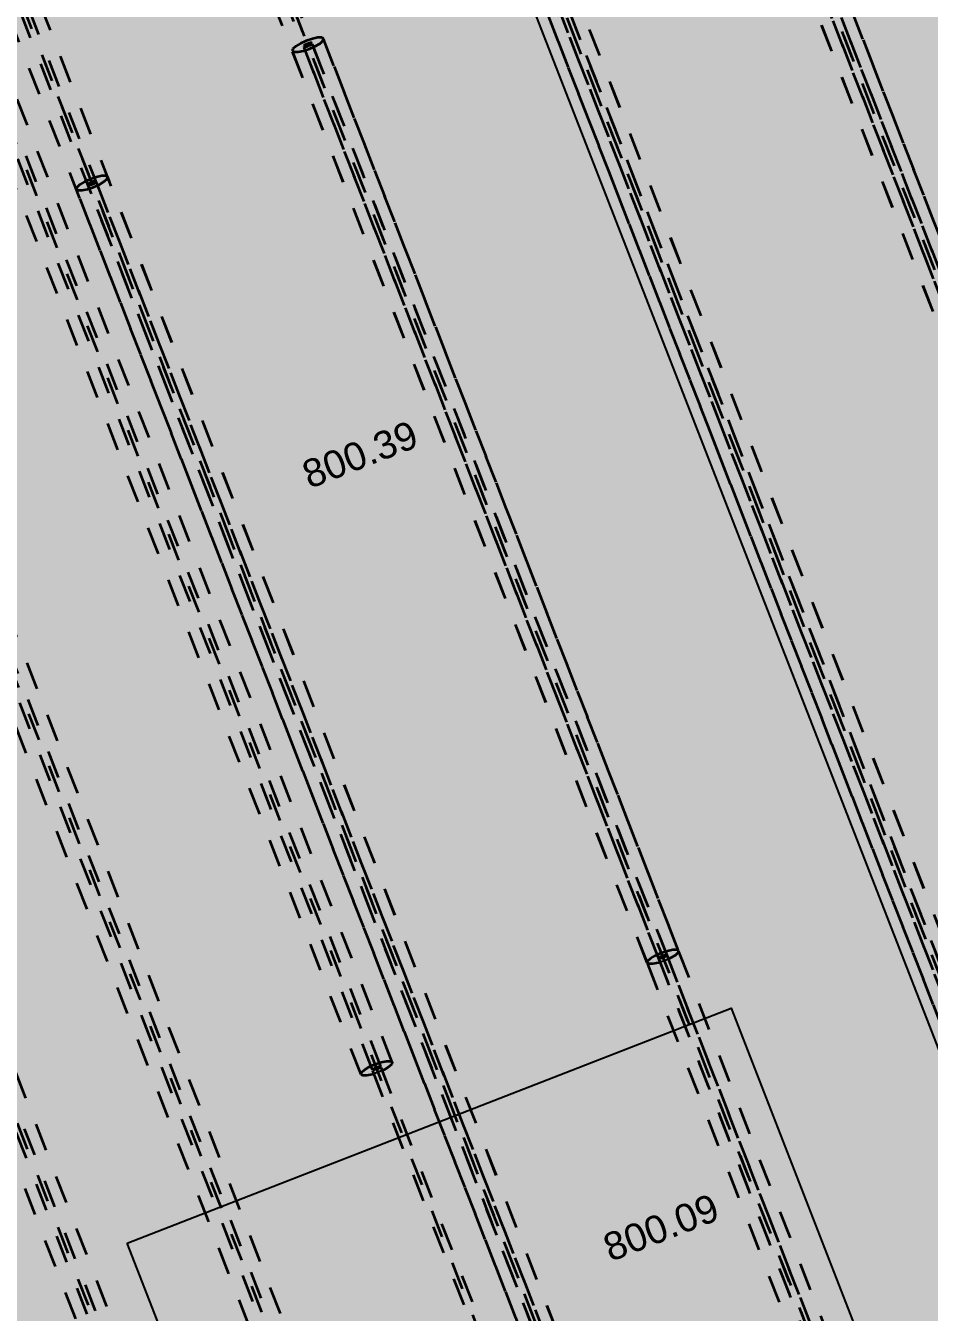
# Model space of a CAD drawing. Header units: metres. Extents: x 2688466 to 2688595, y 1221626 to 1221756.
# Drawn here: x 2688509.558 to 2688512.794, y 1221714.009 to 1221718.615 of the extents above; entities that cross this region are included whole.
import ezdxf

# ---------------------------------------------------------------- set-up
doc = ezdxf.new("R2010")
doc.units = ezdxf.units.M
doc.linetypes.add('AUSGEZOGEN', pattern=[0])
doc.linetypes.add('VERDECKT2_S2', pattern=[0.15, 0.1, -0.05])
for name, color, linetype, lineweight in [('Beton Ansicht', 7, 'AUSGEZOGEN', 35), ('Schnittbeschriftung', 7, 'AUSGEZOGEN', 50), ('Standard', 7, 'AUSGEZOGEN', 13)]:
    doc.layers.add(name, color=color, linetype=linetype, lineweight=lineweight)
doc.styles.add('ARIAL', font='arial.ttf')

msp = doc.modelspace()

# ---------------------------------------------------------------- hatches: boundary and pattern name
at = {"layer": 'Beton Ansicht', "linetype": 'AUSGEZOGEN', "lineweight": 35, "transparency": 33554687}
for points in [[(2688511.8281, 1221715.2804), (2688511.8253, 1221715.2779), (2688512.5166, 1221713.5029), (2688512.5198, 1221713.5042)], [(2688511.8326, 1221715.2831), (2688511.8281, 1221715.2804), (2688512.5198, 1221713.5042), (2688512.5247, 1221713.5061)], [(2688511.8382, 1221715.2856), (2688511.8326, 1221715.2831), (2688512.5247, 1221713.5061), (2688512.5304, 1221713.5083)], [(2688511.844, 1221715.2875), (2688511.8382, 1221715.2856), (2688512.5304, 1221713.5083), (2688512.5361, 1221713.5105)], [(2688511.8492, 1221715.2886), (2688511.844, 1221715.2875), (2688512.5361, 1221713.5105), (2688512.5409, 1221713.5124)], [(2688511.8529, 1221715.2886), (2688511.8492, 1221715.2886), (2688512.5409, 1221713.5124), (2688512.5441, 1221713.5136)], [(2688511.8546, 1221715.2875), (2688511.8529, 1221715.2886), (2688512.5441, 1221713.5136), (2688512.5453, 1221713.5141)], [(2688511.8253, 1221715.2779), (2688511.8248, 1221715.2759), (2688512.5155, 1221713.5025), (2688512.5166, 1221713.5029)], [(2688510.8003, 1221714.8787), (2688510.7998, 1221714.8767), (2688511.4904, 1221713.1033), (2688511.4916, 1221713.1037)], [(2688510.8031, 1221714.8812), (2688510.8003, 1221714.8787), (2688511.4916, 1221713.1037), (2688511.4948, 1221713.105)], [(2688510.8076, 1221714.8839), (2688510.8031, 1221714.8812), (2688511.4948, 1221713.105), (2688511.4997, 1221713.1069)], [(2688510.8132, 1221714.8864), (2688510.8076, 1221714.8839), (2688511.4997, 1221713.1069), (2688511.5054, 1221713.1091)], [(2688510.819, 1221714.8883), (2688510.8132, 1221714.8864), (2688511.5054, 1221713.1091), (2688511.5111, 1221713.1113)], [(2688510.8242, 1221714.8894), (2688510.819, 1221714.8883), (2688511.5111, 1221713.1113), (2688511.5159, 1221713.1132)], [(2688510.8279, 1221714.8894), (2688510.8242, 1221714.8894), (2688511.5159, 1221713.1132), (2688511.5191, 1221713.1144)], [(2688510.8296, 1221714.8884), (2688510.8279, 1221714.8894), (2688511.5191, 1221713.1144), (2688511.5203, 1221713.1149)]]:
    msp.add_hatch(color=5, dxfattribs=at).paths.add_polyline_path(points)
at = {"layer": 'Standard', "linetype": 'AUSGEZOGEN', "lineweight": 13, "transparency": 33554559}
h = msp.add_hatch(color=7, dxfattribs=at)
h.set_gradient(color1=(199, 199, 199), color2=(199, 199, 199), one_color=1)
h.paths.add_polyline_path([(2688524.0481, 1221722.5136), (2688523.0204, 1221725.1523), (2688510.7203, 1221720.3619), (2688513.256, 1221713.851), (2688516.9486, 1221715.2891), (2688517.1695, 1221714.7219), (2688524.6588, 1221717.6386), (2688522.9298, 1221722.0782)], flags=0)
h = msp.add_hatch(color=7, dxfattribs=at)
h.set_gradient(color1=(199, 199, 199), color2=(199, 199, 199), one_color=1)
h.paths.add_polyline_path([(2688509.5044, 1221713.5639), (2688510.1008, 1221713.7961), (2688509.9218, 1221714.2559), (2688512.0836, 1221715.0978), (2688512.6582, 1221713.6225), (2688513.2546, 1221713.8547), (2688510.7203, 1221720.3619), (2688507.3657, 1221719.0555)], flags=0)
h = msp.add_hatch(color=7, dxfattribs=at)
h.set_gradient(color1=(199, 199, 199), color2=(199, 199, 199), one_color=1)
h.paths.add_polyline_path([(2688510.1172, 1221713.7541), (2688510.6266, 1221713.9525), (2688511.0167, 1221712.951), (2688512.6691, 1221713.5945), (2688512.0836, 1221715.0978), (2688509.9218, 1221714.2559)], flags=0)

# ---------------------------------------------------------------- linework, layer by layer
at = {"layer": 'Beton Ansicht', "linetype": 'VERDECKT2_S2', "lineweight": 35, "transparency": 33554687}
for p, q in [((2688513.5723, 1221715.9582), (2688511.4691, 1221721.3586)), ((2688513.4605, 1221715.9146), (2688511.3573, 1221721.3151)), ((2688513.5015, 1221715.9306), (2688511.3983, 1221721.331)), ((2688514.2596, 1221714.0282), (2688511.4075, 1221721.3513)), ((2688513.5313, 1221715.9422), (2688511.4281, 1221721.3426)), ((2688513.5069, 1221713.4813), (2688510.6346, 1221720.8563)), ((2688513.5005, 1221713.663), (2688510.6962, 1221720.8636)), ((2688513.3887, 1221713.6195), (2688510.5844, 1221720.8201)), ((2688513.4297, 1221713.6354), (2688510.6254, 1221720.836)), ((2688513.5043, 1221713.5321), (2688510.6552, 1221720.8476)), ((2688511.8248, 1221715.2759), (2688509.7215, 1221720.6764)), ((2688512.5828, 1221713.3736), (2688509.7308, 1221720.6967)), ((2688511.8546, 1221715.2875), (2688509.7514, 1221720.688)), ((2688511.8956, 1221715.3035), (2688509.7924, 1221720.704)), ((2688511.7838, 1221715.26), (2688509.6805, 1221720.6604)), ((2688510.1392, 1221713.2843), (2688507.3349, 1221720.4849)), ((2688510.0274, 1221713.2407), (2688507.2231, 1221720.4413)), ((2688510.0684, 1221713.2567), (2688507.2641, 1221720.4573)), ((2688510.1456, 1221713.1025), (2688507.2733, 1221720.4776)), ((2688510.0982, 1221713.2683), (2688507.2939, 1221720.4689)), ((2688510.8706, 1221714.9043), (2688508.7673, 1221720.3048)), ((2688510.7588, 1221714.8608), (2688508.6555, 1221720.2612)), ((2688510.7998, 1221714.8767), (2688508.6965, 1221720.2772)), ((2688511.5578, 1221712.9744), (2688508.7058, 1221720.2975)), ((2688510.8296, 1221714.8884), (2688508.7263, 1221720.2888)), ((2688511.8238, 1221713.0084), (2688509.0194, 1221720.209)), ((2688511.7119, 1221712.9648), (2688508.9076, 1221720.1654)), ((2688511.7529, 1221712.9808), (2688508.9486, 1221720.1814)), ((2688511.8302, 1221712.8266), (2688508.9579, 1221720.2017)), ((2688511.7828, 1221712.9924), (2688508.9784, 1221720.193)), ((2688514.4107, 1221713.6409), (2688512.0699, 1221719.6514)), ((2688514.3335, 1221713.7951), (2688512.2303, 1221719.1955)), ((2688514.3633, 1221713.8067), (2688512.2601, 1221719.2071)), ((2688514.2633, 1221714.1848), (2688512.3011, 1221719.2231)), ((2688513.6378, 1221713.1459), (2688511.297, 1221719.1564)), ((2688513.4609, 1221715.9144), (2688512.1893, 1221719.1796)), ((2688512.734, 1221712.9863), (2688510.3932, 1221718.9967)), ((2688513.6054, 1221713.1851), (2688511.4574, 1221718.7005)), ((2688513.6352, 1221713.1967), (2688511.4872, 1221718.7121)), ((2688513.5008, 1221713.6631), (2688511.5282, 1221718.7281)), ((2688513.4256, 1221713.5255), (2688511.4164, 1221718.6846)), ((2688510.5418, 1221718.5517), (2688510.5249, 1221718.5415)), ((2688510.5628, 1221718.5612), (2688510.5418, 1221718.5517)), ((2688510.5669, 1221718.5506), (2688510.5614, 1221718.548)), ((2688510.5846, 1221718.5684), (2688510.5628, 1221718.5612)), ((2688510.5728, 1221718.5525), (2688510.5669, 1221718.5506)), ((2688510.5779, 1221718.5535), (2688510.5728, 1221718.5525)), ((2688510.5816, 1221718.5535), (2688510.5779, 1221718.5535)), ((2688510.5801, 1221718.5481), (2688510.5828, 1221718.5506)), ((2688510.5834, 1221718.5525), (2688510.5816, 1221718.5535)), ((2688510.5828, 1221718.5506), (2688510.5834, 1221718.5525)), ((2688512.7314, 1221713.0371), (2688510.5834, 1221718.5525)), ((2688510.6037, 1221718.5723), (2688510.5846, 1221718.5684)), ((2688510.5951, 1221718.5417), (2688510.612, 1221718.5519)), ((2688510.604, 1221718.5723), (2688510.6037, 1221718.5723)), ((2688510.6179, 1221718.5723), (2688510.604, 1221718.5723)), ((2688510.612, 1221718.5519), (2688510.6223, 1221718.5613)), ((2688510.6239, 1221718.5687), (2688510.6179, 1221718.5723)), ((2688510.6223, 1221718.5613), (2688510.6244, 1221718.5685)), ((2688510.6244, 1221718.5685), (2688510.6239, 1221718.5687)), ((2688512.5866, 1221713.5302), (2688510.6244, 1221718.5685)), ((2688510.5146, 1221718.5321), (2688510.5125, 1221718.5249)), ((2688510.5125, 1221718.5249), (2688510.519, 1221718.521)), ((2688511.7842, 1221715.2597), (2688510.5125, 1221718.5249)), ((2688510.5249, 1221718.5415), (2688510.5146, 1221718.5321)), ((2688510.519, 1221718.521), (2688510.5329, 1221718.5211)), ((2688510.5329, 1221718.5211), (2688510.5523, 1221718.525)), ((2688510.5523, 1221718.525), (2688510.5741, 1221718.5322)), ((2688510.5541, 1221718.5428), (2688510.5535, 1221718.5409)), ((2688510.5535, 1221718.5409), (2688510.5553, 1221718.5399)), ((2688512.6568, 1221713.1404), (2688510.5535, 1221718.5409)), ((2688510.5568, 1221718.5453), (2688510.5541, 1221718.5428)), ((2688510.5553, 1221718.5399), (2688510.559, 1221718.5399)), ((2688510.5614, 1221718.548), (2688510.5568, 1221718.5453)), ((2688510.559, 1221718.5399), (2688510.5641, 1221718.5409)), ((2688510.5641, 1221718.5409), (2688510.57, 1221718.5428)), ((2688510.57, 1221718.5428), (2688510.5755, 1221718.5454)), ((2688510.5741, 1221718.5322), (2688510.5951, 1221718.5417)), ((2688510.5755, 1221718.5454), (2688510.5801, 1221718.5481)), ((2688511.9611, 1221712.4913), (2688509.6203, 1221718.5017)), ((2688509.7518, 1221718.0463), (2688509.7417, 1221718.0371)), ((2688509.752, 1221718.0465), (2688509.7518, 1221718.0463)), ((2688509.7687, 1221718.0566), (2688509.752, 1221718.0465)), ((2688509.7689, 1221718.0567), (2688509.7687, 1221718.0566)), ((2688509.7899, 1221718.0662), (2688509.7689, 1221718.0567)), ((2688509.7812, 1221718.0478), (2688509.7806, 1221718.0459)), ((2688509.7806, 1221718.0459), (2688509.7823, 1221718.0449)), ((2688511.8839, 1221712.6454), (2688509.7806, 1221718.0459)), ((2688509.7839, 1221718.0503), (2688509.7812, 1221718.0478)), ((2688509.7823, 1221718.0449), (2688509.7861, 1221718.0449)), ((2688509.7885, 1221718.053), (2688509.7839, 1221718.0503)), ((2688509.7861, 1221718.0449), (2688509.7912, 1221718.0459)), ((2688509.794, 1221718.0556), (2688509.7885, 1221718.053)), ((2688509.8114, 1221718.0733), (2688509.7899, 1221718.0662)), ((2688509.7912, 1221718.0459), (2688509.797, 1221718.0478)), ((2688509.7999, 1221718.0575), (2688509.794, 1221718.0556)), ((2688509.797, 1221718.0478), (2688509.8026, 1221718.0504)), ((2688509.805, 1221718.0585), (2688509.7999, 1221718.0575)), ((2688509.8012, 1221718.0372), (2688509.8221, 1221718.0467)), ((2688509.8026, 1221718.0504), (2688509.8072, 1221718.0531)), ((2688509.8087, 1221718.0585), (2688509.805, 1221718.0585)), ((2688509.8072, 1221718.0531), (2688509.8099, 1221718.0556)), ((2688509.8105, 1221718.0575), (2688509.8087, 1221718.0585)), ((2688509.8099, 1221718.0556), (2688509.8105, 1221718.0575)), ((2688511.9585, 1221712.5421), (2688509.8105, 1221718.0575)), ((2688509.8117, 1221718.0734), (2688509.8114, 1221718.0733)), ((2688509.8311, 1221718.0773), (2688509.8117, 1221718.0734)), ((2688509.8221, 1221718.0467), (2688509.8391, 1221718.0569)), ((2688509.8447, 1221718.0774), (2688509.8311, 1221718.0773)), ((2688509.8391, 1221718.0569), (2688509.8494, 1221718.0663)), ((2688509.845, 1221718.0774), (2688509.8447, 1221718.0774)), ((2688509.851, 1221718.0737), (2688509.845, 1221718.0774)), ((2688509.8494, 1221718.0663), (2688509.8515, 1221718.0735)), ((2688509.8515, 1221718.0735), (2688509.851, 1221718.0737)), ((2688511.824, 1221713.0085), (2688509.8515, 1221718.0735)), ((2688509.7416, 1221718.0366), (2688509.7396, 1221718.0299)), ((2688509.7396, 1221718.0299), (2688509.746, 1221718.026)), ((2688511.7489, 1221712.8708), (2688509.7396, 1221718.0299)), ((2688509.7417, 1221718.0371), (2688509.7416, 1221718.0366)), ((2688509.746, 1221718.026), (2688509.76, 1221718.0261)), ((2688509.76, 1221718.0261), (2688509.7794, 1221718.03)), ((2688509.7794, 1221718.03), (2688509.8012, 1221718.0372)), ((2688511.0573, 1221712.3316), (2688508.8861, 1221717.9065)), ((2688511.0509, 1221712.5134), (2688508.9476, 1221717.9138)), ((2688510.939, 1221712.4698), (2688508.8358, 1221717.8703)), ((2688511.0248, 1221712.3708), (2688508.8768, 1221717.8862)), ((2688511.0546, 1221712.3824), (2688508.9066, 1221717.8979)), ((2688512.5453, 1221713.5141), (2688511.8546, 1221715.2875)), ((2688512.4747, 1221713.4866), (2688511.7842, 1221715.2597)), ((2688512.5155, 1221713.5025), (2688511.8248, 1221715.2759)), ((2688511.4904, 1221713.1033), (2688510.7998, 1221714.8767)), ((2688511.5203, 1221713.1149), (2688510.8296, 1221714.8884))]:
    msp.add_line(p, q, dxfattribs=at)
at = {"layer": 'Beton Ansicht', "linetype": 'AUSGEZOGEN', "lineweight": 35, "transparency": 33554687}
for p, q in [((2688511.7962, 1221715.2766), (2688511.8131, 1221715.2868)), ((2688511.8131, 1221715.2868), (2688511.834, 1221715.2962)), ((2688511.8253, 1221715.2779), (2688511.8281, 1221715.2804)), ((2688511.8281, 1221715.2804), (2688511.8326, 1221715.2831)), ((2688511.8326, 1221715.2831), (2688511.8382, 1221715.2856)), ((2688511.834, 1221715.2962), (2688511.8559, 1221715.3034)), ((2688511.8382, 1221715.2856), (2688511.844, 1221715.2875)), ((2688511.844, 1221715.2875), (2688511.8492, 1221715.2886)), ((2688511.8492, 1221715.2886), (2688511.8529, 1221715.2886)), ((2688511.8529, 1221715.2886), (2688511.8546, 1221715.2875)), ((2688511.8559, 1221715.3034), (2688511.8752, 1221715.3074)), ((2688511.8832, 1221715.2869), (2688511.8663, 1221715.2767)), ((2688511.8752, 1221715.3074), (2688511.8892, 1221715.3074)), ((2688511.8935, 1221715.2963), (2688511.8832, 1221715.2869)), ((2688511.8892, 1221715.3074), (2688511.8956, 1221715.3035)), ((2688511.8956, 1221715.3035), (2688511.8935, 1221715.2963)), ((2688511.7838, 1221715.26), (2688511.7859, 1221715.2672)), ((2688511.7902, 1221715.2561), (2688511.7838, 1221715.26)), ((2688511.7859, 1221715.2672), (2688511.7962, 1221715.2766)), ((2688511.8041, 1221715.2561), (2688511.7902, 1221715.2561)), ((2688511.8235, 1221715.26), (2688511.8041, 1221715.2561)), ((2688511.8301, 1221715.2622), (2688511.8235, 1221715.26)), ((2688511.8248, 1221715.2759), (2688511.8253, 1221715.2779)), ((2688511.8663, 1221715.2767), (2688511.8599, 1221715.2738)), ((2688510.7588, 1221714.8608), (2688510.7609, 1221714.868)), ((2688510.7609, 1221714.868), (2688510.7712, 1221714.8774)), ((2688510.7712, 1221714.8774), (2688510.7881, 1221714.8876)), ((2688510.7881, 1221714.8876), (2688510.809, 1221714.897)), ((2688510.7998, 1221714.8767), (2688510.8003, 1221714.8787)), ((2688510.8003, 1221714.8787), (2688510.8031, 1221714.8812)), ((2688510.8031, 1221714.8812), (2688510.8076, 1221714.8839)), ((2688510.8076, 1221714.8839), (2688510.8132, 1221714.8864)), ((2688510.809, 1221714.897), (2688510.8309, 1221714.9042)), ((2688510.8132, 1221714.8864), (2688510.819, 1221714.8883)), ((2688510.819, 1221714.8883), (2688510.8242, 1221714.8894)), ((2688510.8242, 1221714.8894), (2688510.8279, 1221714.8894)), ((2688510.8279, 1221714.8894), (2688510.8296, 1221714.8884)), ((2688510.8309, 1221714.9042), (2688510.8502, 1221714.9082)), ((2688510.8413, 1221714.8775), (2688510.8349, 1221714.8746)), ((2688510.8582, 1221714.8877), (2688510.8413, 1221714.8775)), ((2688510.8502, 1221714.9082), (2688510.8642, 1221714.9082)), ((2688510.8685, 1221714.8971), (2688510.8582, 1221714.8877)), ((2688510.8642, 1221714.9082), (2688510.8706, 1221714.9043)), ((2688510.8706, 1221714.9043), (2688510.8685, 1221714.8971)), ((2688510.7652, 1221714.8569), (2688510.7588, 1221714.8608)), ((2688510.7791, 1221714.8569), (2688510.7652, 1221714.8569)), ((2688510.7985, 1221714.8608), (2688510.7791, 1221714.8569)), ((2688510.8051, 1221714.863), (2688510.7985, 1221714.8608))]:
    msp.add_line(p, q, dxfattribs=at)
at = {"layer": 'Beton Ansicht', "linetype": 'VERDECKT2_S2', "lineweight": 25, "transparency": 33554687}
for p, q in [((2688511.8468, 1221715.2804), (2688511.8412, 1221715.2779)), ((2688511.8513, 1221715.2831), (2688511.8468, 1221715.2804)), ((2688511.854, 1221715.2856), (2688511.8513, 1221715.2831)), ((2688511.8546, 1221715.2875), (2688511.854, 1221715.2856)), ((2688511.8265, 1221715.2749), (2688511.8248, 1221715.2759)), ((2688511.8302, 1221715.2749), (2688511.8265, 1221715.2749)), ((2688511.8453, 1221715.2673), (2688511.8301, 1221715.2622)), ((2688511.8354, 1221715.276), (2688511.8302, 1221715.2749)), ((2688511.8412, 1221715.2779), (2688511.8354, 1221715.276)), ((2688511.8599, 1221715.2738), (2688511.8453, 1221715.2673)), ((2688510.8015, 1221714.8757), (2688510.7998, 1221714.8767)), ((2688510.8052, 1221714.8757), (2688510.8015, 1221714.8757)), ((2688510.8203, 1221714.8681), (2688510.8051, 1221714.863)), ((2688510.8104, 1221714.8768), (2688510.8052, 1221714.8757)), ((2688510.8162, 1221714.8787), (2688510.8104, 1221714.8768)), ((2688510.8218, 1221714.8812), (2688510.8162, 1221714.8787)), ((2688510.8349, 1221714.8746), (2688510.8203, 1221714.8681)), ((2688510.8263, 1221714.8839), (2688510.8218, 1221714.8812)), ((2688510.829, 1221714.8864), (2688510.8263, 1221714.8839)), ((2688510.8296, 1221714.8884), (2688510.829, 1221714.8864))]:
    msp.add_line(p, q, dxfattribs=at)
at = {"layer": 'Schnittbeschriftung', "color": 7, "linetype": 'AUSGEZOGEN', "lineweight": 25, "transparency": 33554687}
for points in [[(2688513.256, 1221713.851), (2688510.7203, 1221720.3619), (2688523.0204, 1221725.1523), (2688524.0481, 1221722.5136), (2688522.9298, 1221722.0782), (2688524.6588, 1221717.6386), (2688517.1695, 1221714.7219), (2688516.9486, 1221715.2891), (2688513.256, 1221713.851)], [(2688509.9218, 1221714.2559), (2688512.0836, 1221715.0978), (2688512.6691, 1221713.5945), (2688511.0167, 1221712.951), (2688510.6266, 1221713.9525), (2688510.1172, 1221713.7541), (2688509.9218, 1221714.2559)]]:
    msp.add_lwpolyline(points, close=True, dxfattribs=at)
at = {"layer": 'Schnittbeschriftung', "color": 7, "linetype": 'AUSGEZOGEN', "lineweight": 13, "transparency": 33554687}
msp.add_lwpolyline([(2688512.6582, 1221713.6225), (2688512.0836, 1221715.0978), (2688509.9218, 1221714.2559), (2688510.1008, 1221713.7961), (2688509.5044, 1221713.5639), (2688507.3657, 1221719.0555), (2688510.7203, 1221720.3619), (2688513.2546, 1221713.8547), (2688512.6582, 1221713.6225)], close=True, dxfattribs=at)

# ---------------------------------------------------------------- texts
at = {"layer": 'Schnittbeschriftung', "color": 1, "lineweight": 13, "transparency": 33554687, "char_height": 0.1, "width": 0.480198, "attachment_point": 8, "rotation": 21.28, "style": 'ARIAL'}
for s, insert in [('\\W1.00;800.39', (2688510.7736, 1221717.0325)), ('\\W1.00;800.09', (2688511.8515, 1221714.265))]:
    msp.add_mtext(s, dxfattribs=dict(at, insert=insert))

doc.saveas('drawing.dxf')
